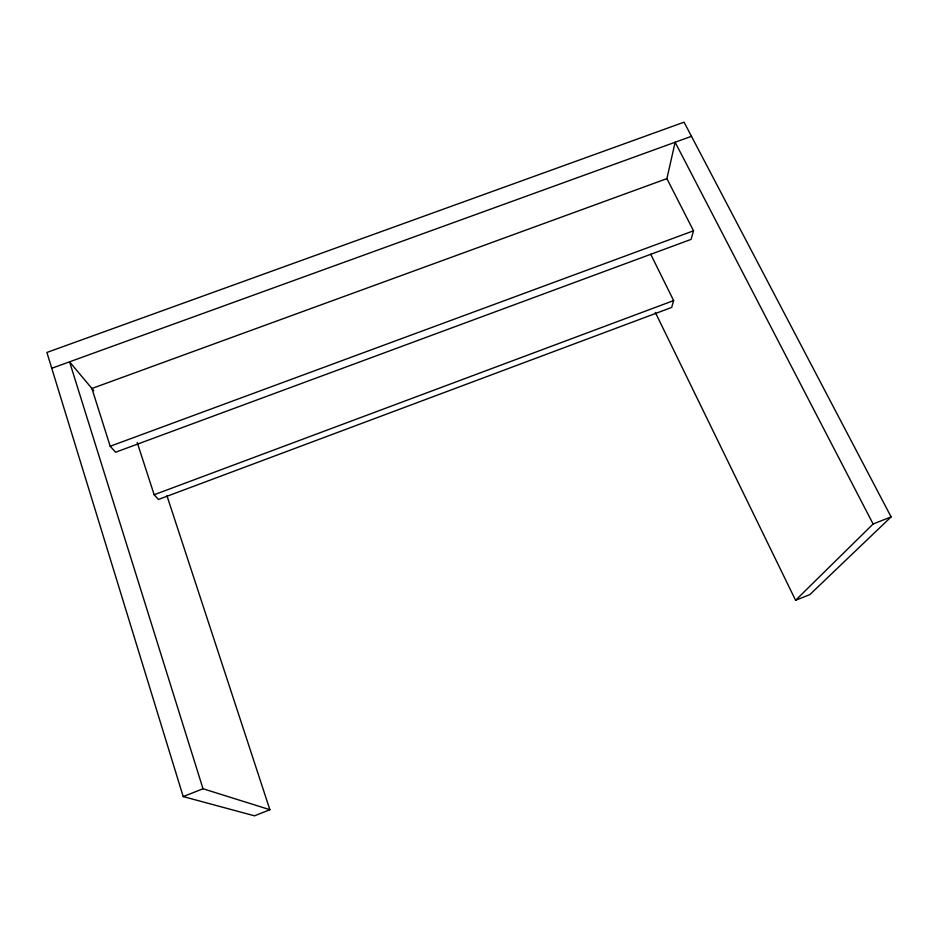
<?xml version="1.0" encoding="UTF-8"?>
<svg xmlns="http://www.w3.org/2000/svg" width="938" height="938" viewBox="0 0 938 938"><rect width="100%" height="100%" fill="white"/><g stroke="black" fill="none" stroke-linecap="round" stroke-linejoin="round"><path stroke-width="1.41" d="M666.742 179.299L675.137 142.236L873.114 524.002L795.588 600.285L655.357 312.471M650.714 254.233L673.625 300.582L671.678 307.43L158.452 499.462L154.16 494.736L137.241 442.572M693.522 230.807L691.083 239.378L115.62 452.222L110.192 446.254L91.912 388.484L666.895 178.63L693.522 230.807L110.192 446.254M166.964 495.792L269.886 809.705L254.503 815.826L183.203 796.585L46.9 352.454L684.06 122.175L891.1 516.897L809.846 594.61L795.588 600.285M183.203 796.585L203.007 788.752L269.886 809.705M873.114 524.002L891.1 516.897M154.16 494.736L673.625 300.582M51.754 368.282L691.47 136.315M93.765 390.7L69.564 361.822L203.007 788.752"/></g></svg>
